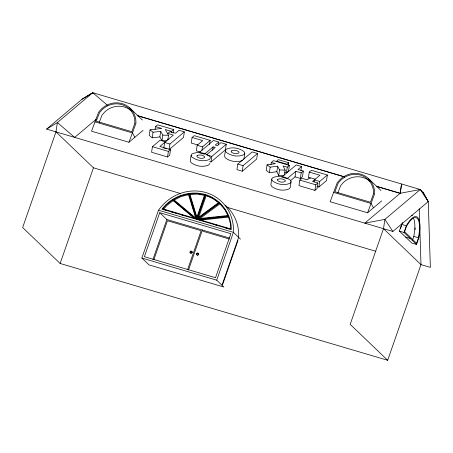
<?xml version="1.0" encoding="UTF-8"?>
<svg xmlns="http://www.w3.org/2000/svg" width="453" height="453" viewBox="0 0 453 453"><rect width="100%" height="100%" fill="white"/><g stroke="black" fill="none" stroke-linecap="round" stroke-linejoin="round"><path stroke-width="0.68" d="M419.223 208.805L420.99 264.62L387.677 360.288L60.141 263.476L22.65 227.536L55.968 131.868L57.35 122.576L92.757 92.712L420.288 189.524L423.068 192.282L428.261 201.579L430.35 267.383L420.99 264.62L383.504 228.68L384.886 219.388L420.288 189.524L428.261 201.579L392.859 231.443L46.608 129.099L82.01 99.235L92.757 92.712L107.457 105.289M155.079 129.433L155.498 126.647L161.664 128.471L150.028 129.813L149.196 135.385L152.214 137.803L159.875 136.914L161.998 140.696L167.066 140.838M152.214 137.803L153.046 132.231L150.028 129.813M165.413 141.783L160.096 140.209L152.423 146.687L151.591 152.259L167.542 156.976L169.682 155.169L170.515 149.598L159.881 146.455L173.357 135.079L167.831 133.448L169.971 131.642L175.504 133.273L179.031 130.3L184.348 131.874L183.516 137.446L169.099 149.609L169.932 144.031L184.348 131.874M159.875 136.914L160.707 131.342L153.046 132.231M161.998 140.696L162.831 135.124L160.707 131.342M163.782 148.035L164.615 142.463L169.932 144.031M167.904 139.462L168.527 135.283L165.283 129.541L171.449 131.364L173.59 129.558L157.638 124.841L155.498 126.647M167.542 156.976L168.374 151.404L170.515 149.598M171.24 132.757L171.449 131.364M173.069 133.04L173.59 129.558M209.546 144.552L210.175 140.368L194.224 135.657L192.078 137.463L191.245 143.035L197.893 145M191.092 155.39L191.846 156.981C196.687 160.753 204.105 162.021 209.705 159.297L210.481 157.899L209.722 156.313C204.847 152.599 197.44 151.245 191.84 154.02L191.092 155.39L190.26 160.962L191.013 162.559C195.855 166.325 203.272 167.593 208.873 164.869L209.648 163.476M192.078 137.463L202.712 140.606L197.18 145.277L196.347 150.849L200.334 152.027M201.976 150.328L202.497 146.846L210.175 140.368M212.61 150.322L213.131 146.84L215.26 147.468L206.511 154.847L211.828 156.415L226.245 144.258L220.928 142.684L217.4 145.656L215.277 145.028L218.799 142.055L213.482 140.487L199.065 152.644L204.382 154.218L213.131 146.84M209.665 161.596L210.996 161.993L211.828 156.415M218.386 144.841L218.799 142.055M226.245 144.258L225.413 149.83L210.996 161.993M243.437 159.699L243.952 158.765L244.784 153.193L244.025 151.608C239.15 147.893 231.743 146.54 226.143 149.309L225.39 150.685L224.563 156.257L225.311 157.848C230.011 161.534 237.134 162.763 242.661 160.413M237.774 164.088L236.947 169.66L242.264 171.234L256.675 159.071L257.508 153.499L252.191 151.925L237.774 164.088L243.091 165.656L257.508 153.499M242.264 171.234L243.091 165.656M270.99 164.547L271.302 162.457L275.452 163.68L267.072 164.813L266.239 170.39L269.348 172.729L276.84 171.744L278.708 175.498L283.618 175.702M269.348 172.729L270.181 167.157L267.072 164.813M271.698 179.218L270.866 184.79L271.619 186.381C276.466 190.152 283.878 191.421 289.484 188.697L290.26 187.299L291.092 181.727L290.333 180.141C285.458 176.427 278.046 175.073 272.446 177.842L271.698 179.218L272.451 180.809C277.298 184.581 284.711 185.849 290.311 183.125L291.092 181.727M276.84 171.744L277.672 166.166L270.181 167.157M278.708 175.498L279.541 169.926L277.672 166.166M284.422 175.034L285.147 170.158L283.108 165.945L287.253 167.168L289.399 165.362L273.448 160.651L271.302 162.457M284.648 172.219L286.421 172.746L287.253 167.168M288.357 165.526L288.776 162.74L278.352 159.66L276.568 161.166L286.987 164.246L288.776 162.74M289.399 165.362L288.567 170.94L286.421 172.746M290.407 180.775L295.033 176.868L295.866 171.291L301.183 172.865L303.329 171.058L298.012 169.484L301.534 166.511L296.217 164.937L281.8 177.1L287.117 178.675L295.866 171.291M300.911 170.69L301.534 166.511M315.214 179.195L309.897 177.627L307.264 179.847L301.947 178.278L299.807 180.084L298.974 185.656L314.926 190.373L317.066 188.567L317.898 182.989L312.581 181.421L319.903 175.243L309.269 172.1L308.436 177.672L310.43 178.267M295.033 176.868L300.35 178.437L301.183 172.865M303.329 171.058L302.496 176.63L300.35 178.437M314.059 182.004L314.371 179.915L319.688 181.483L327.36 175.011L311.409 170.294L309.269 172.1M314.926 190.373L315.758 184.796L317.898 182.989M316.862 186.472L318.855 187.061L319.688 181.483M327.36 175.011L326.528 180.583L318.855 187.061M412.541 240.056L413.81 236.421L414.478 232.032A27.995 8.511 -73.5 0 0 413.651 218.589M418.487 237.802L419.155 233.42A27.995 8.511 -73.5 0 0 408.447 223.153L406.494 226.302L404.591 231.76L416.59 243.261L418.487 237.802L413.81 236.421M60.141 263.476L93.454 167.803L55.968 131.868M141.863 258.051L216.727 280.18L223.85 287.009L148.986 264.88L141.863 258.051L158.522 210.215A42.678 40.17 -46.2 0 1 205.945 192.576A42.678 40.17 -46.2 0 1 233.386 232.344L240.509 239.173M159.728 212.684L144.399 256.692L215.52 277.712L230.849 233.703L159.728 212.684L166.851 219.512L229.246 237.955M152.916 259.518L166.851 219.512M153.958 259.495L167.451 220.741L201.138 230.702L187.644 269.456M172.633 199.331L196.619 219.365L205.277 194.501C220.385 198.958 231.619 213.788 231.256 229.603L161.981 209.127C171.766 196.149 189.603 190.05 205.277 194.501M205.56 195.175L197.593 218.046L218.674 202.525L212.61 198.148L205.56 195.175L213.233 198.748L218.748 202.723M198.674 217.338L206.183 195.77M188.476 270.028L202.412 230.022M216.727 280.18L233.386 232.344L158.522 210.215M221.976 285.209L238.635 237.378A42.678 40.17 -46.2 0 0 225.169 205.147M222.644 284.541L237.972 240.532M383.504 228.68L350.186 324.348L387.677 360.288M416.505 244.456L404.008 232.474L406.341 225.775A29.02 8.822 -73.5 0 1 417.587 217.417A29.02 8.822 -73.5 0 1 418.838 237.757L416.505 244.456L411.828 243.074L399.331 231.092L401.664 224.394A29.02 8.822 -73.5 0 1 402.717 222.604M400.548 228.555L401.601 225.526M99.247 122.344L101.999 115.153L104.615 112.084A20.311 19.117 -46.2 0 1 131.483 110.996M128.952 142.253L135.917 123.522A21.342 20.085 -46.2 0 0 122.197 103.635A21.342 20.085 -46.2 0 0 98.482 112.457L91.523 131.189L128.952 142.253L143.052 130.362M337.876 192.876L340.628 185.685L343.249 182.616A20.311 19.117 -46.2 0 1 370.112 181.528M367.587 212.791L374.552 194.054A21.342 20.085 -46.2 0 0 360.831 174.173A21.342 20.085 -46.2 0 0 337.117 182.989L330.152 201.727L367.587 212.791L381.686 200.894M244.784 153.193L244.008 154.592C238.403 157.31 230.99 156.047 226.143 152.276L225.39 150.685M162.848 208.856L166.115 205.028L172.599 199.971L194.405 218.182L162.848 208.856L163.471 209.456L166.738 205.622L173.222 200.571L193.963 217.893M96.138 119.298L74.683 137.401L57.35 122.576L46.608 129.099M188.646 193.38L196.619 219.365L219.518 202.502M219.422 203.171L198.363 218.68L227.984 215.515L224.484 208.975L219.422 203.171L225.107 209.569L227.972 214.926M200.124 218.442L220.045 203.771M92.757 92.712L82.01 99.235M188.924 194.575L181.143 196.574L174.167 200.022L173.539 199.428L180.515 195.979L188.301 193.975L195.634 217.876M420.288 189.524L400.186 193.284L376.466 186.268M196.619 219.365L228.782 215.928M199.79 220.192L229.031 217.066M189.314 193.85L197.01 193.539L204.626 194.898L196.659 217.774L189.314 193.85L189.943 194.445L197.078 217.706M189.943 194.445L197.638 194.133L205.249 195.498M162.831 135.124L168.527 135.283M279.541 169.926L285.147 170.158M137.197 115.543L344.608 176.851M137.202 115.645L344.608 176.953M376.466 186.37L400.192 193.38L401.573 183.992L400.186 193.284L364.784 223.148L384.886 219.388L392.859 231.443M197.18 145.277L202.497 146.846M167.616 139.201L168.844 139.564M299.807 180.084L315.758 184.796M94.988 121.863L132.418 132.927L134.852 137.276M333.618 192.4L371.052 203.465L373.487 207.814M164.445 148.233L166.438 148.822M152.423 146.687L168.374 151.404M401.664 224.394L406.341 225.775M399.331 231.092L404.008 232.474M405.577 237.083L410.259 238.465M93.454 167.803L180.634 193.573M227.4 207.395L375.843 251.273M164.818 209.852L168.171 210.843M170.86 211.636L172.87 212.236M175.56 213.029L177.57 213.623M181.602 214.813L184.96 215.804M186.302 216.206L188.318 216.8M203.148 221.183L205.164 221.777M213.89 224.36L217.247 225.351M224.631 227.531L229.331 228.924M203.012 231.256L229.292 239.02M173.539 199.428L195.719 218.023M368.312 178.374L381.018 190.56M129.677 107.842L142.389 120.022M172.599 199.971L173.222 200.571M423.068 192.282L428.266 201.681M192.185 205.198L193.204 208.516M194.422 212.497L195.033 214.49M415.208 227.848A29.02 8.822 -73.5 0 1 415.078 229.699M411.488 215.254A29.02 8.822 -73.5 0 1 412.468 215.673M192.004 252.185L191.936 252.44A1.025 0.963 -46.2 0 1 190.294 252.853A1.025 0.963 -46.2 0 1 190.702 251.205A1.025 0.963 -46.2 0 1 192.004 252.185M192.066 252.242L191.998 252.497A1.025 0.963 -46.2 0 1 190.356 252.916A1.025 0.963 -46.2 0 1 190.764 251.262A1.025 0.963 -46.2 0 1 192.066 252.242M134.903 123.222L131.834 131.71L96.274 121.2L99.496 112.757L102.118 109.683A20.311 19.117 -46.2 0 1 121.863 104.598A20.311 19.117 -46.2 0 1 134.711 119.32L134.903 123.222M373.538 193.754L370.463 202.248L334.903 191.738L338.131 183.289L340.747 180.22A20.311 19.117 -46.2 0 1 360.497 175.135A20.311 19.117 -46.2 0 1 373.346 189.858L373.538 193.754M196.687 253.708L196.608 253.957A1.025 0.963 -46.2 0 0 197.848 255.016A1.025 0.963 -46.2 0 0 198.352 253.386A1.025 0.963 -46.2 0 0 196.687 253.708M196.749 253.765L196.67 254.02A1.025 0.963 -46.2 0 0 197.91 255.073A1.025 0.963 -46.2 0 0 198.414 253.448A1.025 0.963 -46.2 0 0 196.749 253.765M197.157 155.589L196.857 156.149L197.14 156.817C199.065 158.442 202.123 158.822 204.388 157.729L204.722 157.146L204.428 156.483C202.474 154.915 199.422 154.445 197.157 155.589M231.46 150.883L231.155 151.438L231.443 152.106C233.363 153.731 236.426 154.111 238.691 153.018L239.02 152.435L238.731 151.772C236.772 150.203 233.72 149.739 231.46 150.883M277.763 179.416L277.463 179.971L277.751 180.639C279.671 182.265 282.734 182.644 284.994 181.551L285.328 180.968L285.033 180.311C283.08 178.737 280.028 178.272 277.763 179.416M228.403 216.466L199.167 219.592L230.724 228.918L230.486 224.054L228.403 216.466"/></g></svg>
